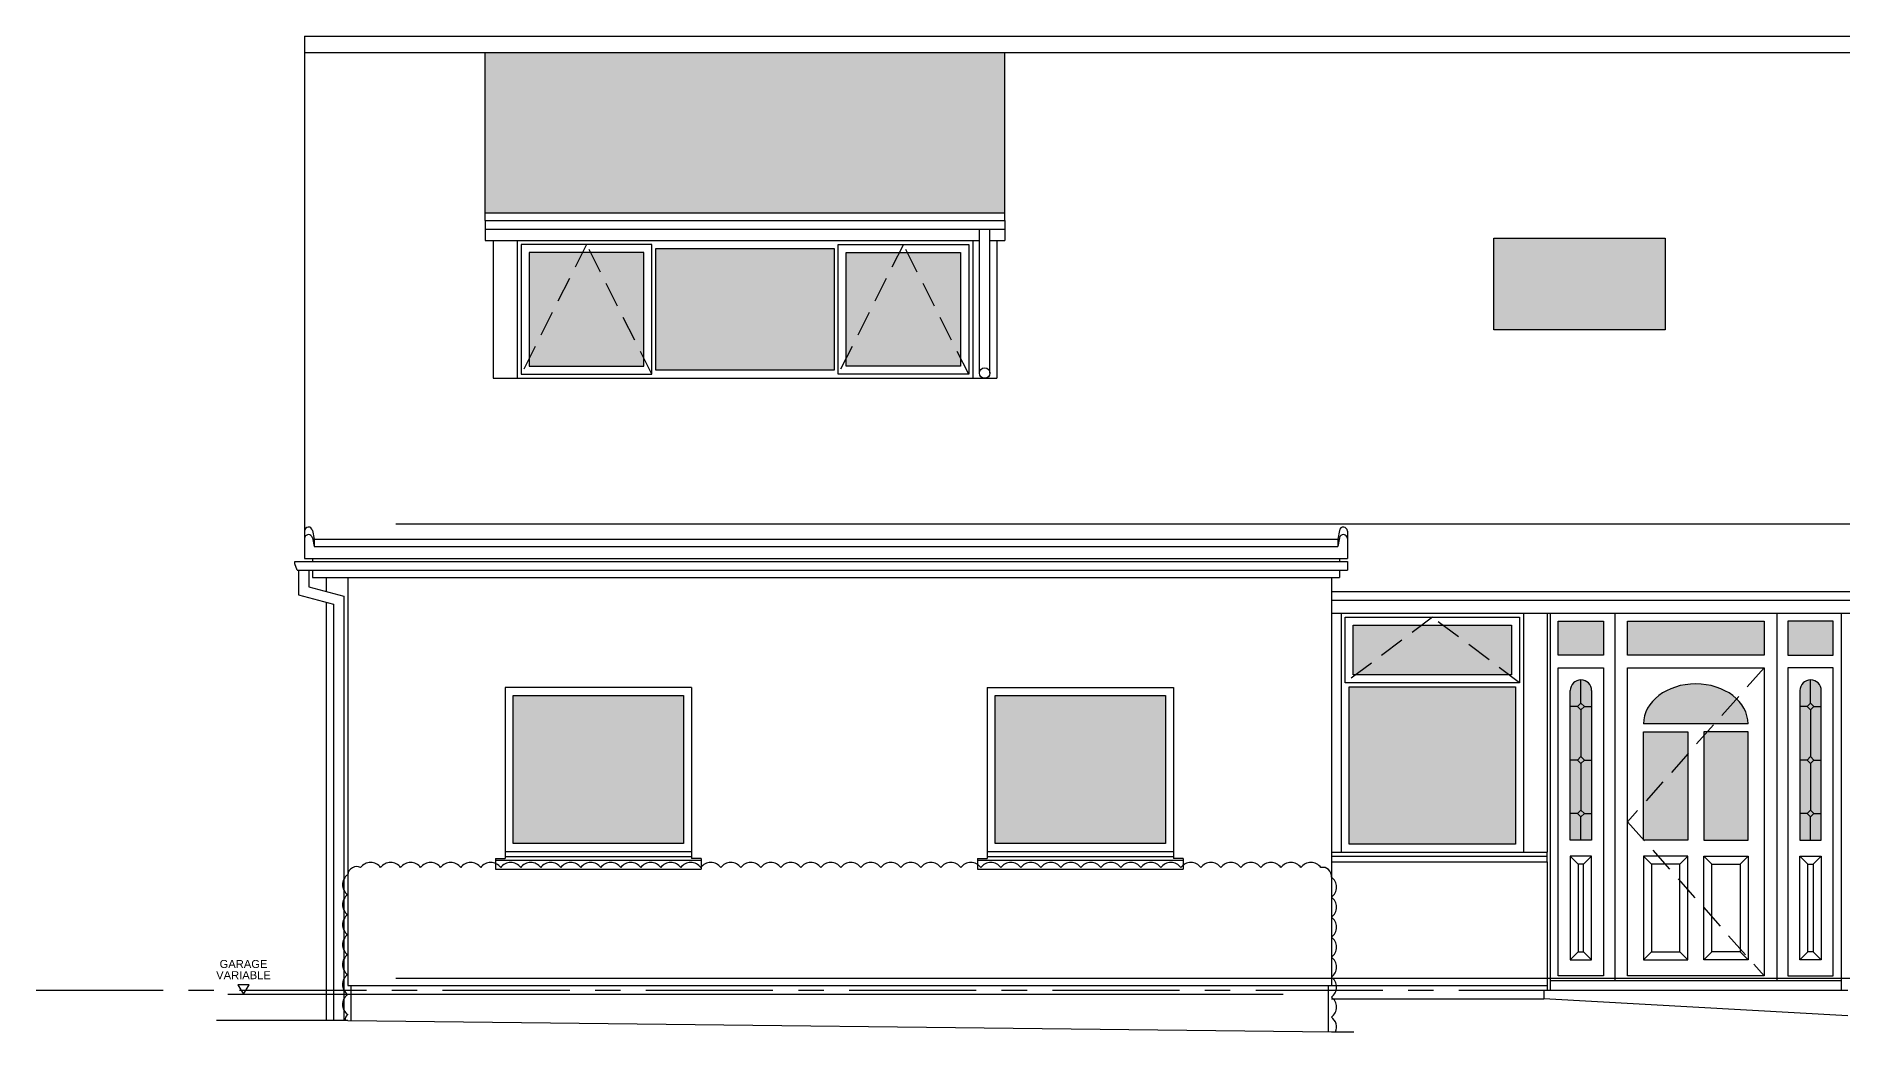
# Model space of a CAD drawing. Header units: millimetres. Extents: x 0 to 257100, y -5590 to 37493.
# Drawn here: x 158300 to 169589, y 13640 to 19866 of the extents above; entities that cross this region are included whole.
import ezdxf
from ezdxf.enums import TextEntityAlignment as Align

# ---------------------------------------------------------------- set-up
doc = ezdxf.new("R2010")
doc.units = ezdxf.units.MM
doc.header["$LTSCALE"] = 25
doc.header["$MEASUREMENT"] = 0
doc.linetypes.add('CENTER', pattern=[50.8, 31.75, -6.35, 6.35, -6.35])
doc.linetypes.add('DASHED2', pattern=[9.525, 6.35, -3.175])
for name, color, linetype in [('04 - Hatching', 252, 'Continuous'), ('08 - Levels', 8, 'CENTER'), ('20 - Existing Walls', 2, 'Continuous'), ('24 - Stair-Ramp', 1, 'Continuous'), ('31 - Windows', 1, 'Continuous'), ('32 - Doors', 1, 'Continuous'), ('43 - Floor Finish', 6, 'Continuous'), ('47 - Roof Finish', 70, 'Continuous'), ('52 -', 2, 'Continuous'), ('94 - Landscaping', 7, 'Continuous'), ('99 - Environment', 70, 'Continuous')]:
    doc.layers.add(name, color=color, linetype=linetype)
doc.layers.add('G-LVLS', color=1, linetype='Continuous', plot=False)
doc.styles.get("Standard").update_dxf_attribs({"font": 'arial.ttf'})

# ---------------------------------------------------------------- blocks, each defined once
blk = doc.blocks.new('LVL')
at = {"color": 0, "linetype": 'ByBlock'}
blk.add_lwpolyline([(-1.73, 3), (0, 0), (1.73, 3)], close=True, dxfattribs=at)
at = {"color": 0, "linetype": 'ByBlock', "lineweight": -2}
for tag, p in [('SPOTHEIGHT', (0, 5.98)), ('TEXT', (0, 9.48))]:
    blk.add_attdef(tag, text='', height=2.5, dxfattribs=at).set_placement(p, align=Align.MIDDLE_CENTER)

msp = doc.modelspace()

# ---------------------------------------------------------------- hatches: boundary and pattern name
at = {"layer": '04 - Hatching', "transparency": 33554687}
h = msp.add_hatch(dxfattribs=at)
h.set_pattern_fill('SPANISH', color=256, scale=99)
h.set_pattern_definition([(94.844, (162728.5097, 18770.2551), (118.8, -1425.6), [109.6878, -6924.6367]), (0, (162719.25, 18770.26), (118.8, 118.8), [33.0224, -85.7776]), (0, (162719.25, 18879.55), (118.8, 118.8), [42.285, -76.515]), (90, (162719.25, 18760.75), (-118.8, 118.8), [12.035, -106.765]), (90, (162761.53, 18760.75), (-118.8, 118.8), [11.88, -106.92]), (85.156, (162752.2697, 18770.2551), (118.8, 1425.6), [109.6878, -6924.6367]), (52.52382, (162752.8357, 18776.9333), (1544.4, 2019.6), [30.573, -4460.3183]), (18.435, (162771.437, 18801.196), (-118.8, 0), [29.886, -345.7925]), (341.565, (162799.79, 18810.647), (118.8, -1e-13), [30.054, -345.624]), (307.47618, (162709.5017, 18801.143), (-1544.4, 2019.6), [30.2865, -4460.6049]), (52.52382, (162761.532, 18772.631), (1544.4, 2019.6), [25.7778, -4465.1136]), (18.435, (162777.216, 18793.09), (-118.8, 0), [23.7947, -351.884]), (341.565, (162799.79, 18800.613), (118.8, -1e-13), [23.963, -351.716]), (307.47618, (162822.523, 18793.0354), (-1544.4, 2019.6), [25.5155, -4465.376])])
h.paths.add_polyline_path([(161105.5, 18760.8), (164351.5, 18760.8), (164351.5, 19763.3), (161105.5, 19763.3)])
at = {"layer": '04 - Hatching', "transparency": 33554534}
h = msp.add_hatch(color=256, dxfattribs=at)
h.dxf.hatch_style = 1
h.paths.add_polyline_path([(163360.4, 17802), (164076.5, 17802), (164076.5, 18514), (163360.4, 18514)])
h.paths.add_polyline_path([(162171.7, 17777), (163285.4, 17777), (163285.4, 18539), (162171.7, 18539)])
h.paths.add_polyline_path([(161380.5, 17802), (162096.7, 17802), (162096.7, 18514), (161380.5, 18514)])
h = msp.add_hatch(color=256, dxfattribs=at)
h.dxf.hatch_style = 1
h.paths.add_polyline_path([(168477.5, 18603), (167407.5, 18603), (167407.5, 18029.2), (168477.5, 18029.2)])
h = msp.add_hatch(color=256, dxfattribs=at)
h.dxf.hatch_style = 1
h.paths.add_polyline_path([(166529, 15873), (167518, 15873), (167518, 16182), (166529, 16182)])
h.paths.add_polyline_path([(166504, 14813), (167543, 14813), (167543, 15798), (166504, 15798)])
h = msp.add_hatch(color=256, dxfattribs=at)
h.dxf.hatch_style = 1
h.paths.add_polyline_path([(169245.3, 15995.2), (169528.5, 15995.2), (169528.5, 16207), (169245.3, 16207)])
h.paths.add_polyline_path([(168243, 15995.2), (169096, 15995.2), (169096, 16207), (168243, 16207)])
h.paths.add_polyline_path([(167810.5, 15995.2), (168093.8, 15995.2), (168093.8, 16207), (167810.5, 16207)])
edge = h.paths.add_edge_path()
edge.add_ellipse((168669.5, 15566), major_axis=(-326.5, 0), ratio=0.7656968, start_angle=180, end_angle=360)
edge.add_line((168343, 15566), (168996, 15566))
h.paths.add_polyline_path([(167973.3, 15673.9), (168018.8, 15673.9), (168018.8, 15774.4, 0.4142136), (167952.1, 15841), (167952.1, 15695.1)])
h.paths.add_polyline_path([(167885.5, 15673.9), (167930.9, 15673.9), (167952.1, 15695.1), (167952.1, 15841, 0.4142136), (167885.5, 15774.4)])
h.paths.add_polyline_path([(167930.9, 15673.9), (167885.5, 15673.9), (167885.5, 15339.8), (167930.9, 15339.8), (167952.1, 15361), (167952.1, 15652.7)])
h.paths.add_polyline_path([(168018.8, 15673.9), (167973.3, 15673.9), (167952.1, 15652.7), (167952.1, 15361), (167973.3, 15339.8), (168018.8, 15339.8)])
h.paths.add_polyline_path([(168018.8, 15339.8), (167973.3, 15339.8), (167952.1, 15318.5), (167952.1, 15026.8), (167973.3, 15005.6), (168018.8, 15005.6)])
h.paths.add_polyline_path([(167930.9, 15339.8), (167885.5, 15339.8), (167885.5, 15005.6), (167930.9, 15005.6), (167952.1, 15026.8), (167952.1, 15318.5)])
h.paths.add_polyline_path([(167930.9, 15005.6), (167885.5, 15005.6), (167885.5, 14838.5), (167952.1, 14838.5), (167952.1, 14984.4)])
h.paths.add_polyline_path([(167973.3, 15005.6), (167952.1, 14984.4), (167952.1, 14838.5), (168018.8, 14838.5), (168018.8, 15005.6)])
h.paths.add_polyline_path([(167952.1, 14984.4), (167973.3, 15005.6), (167952.1, 15026.8), (167930.9, 15005.6)])
h.paths.add_polyline_path([(167952.1, 15318.5), (167973.3, 15339.8), (167952.1, 15361), (167930.9, 15339.8)])
h.paths.add_polyline_path([(167952.1, 15652.7), (167973.3, 15673.9), (167952.1, 15695.1), (167930.9, 15673.9)])
h.paths.add_polyline_path([(168619.5, 15516), (168343, 15516), (168343, 14838.5), (168619.5, 14838.5)])
h.paths.add_polyline_path([(168996, 15516), (168719.5, 15516), (168719.5, 14838.5), (168996, 14838.5)])
h.paths.add_polyline_path([(169408.1, 15005.6), (169386.9, 14984.4), (169386.9, 14838.5), (169453.5, 14838.5), (169453.5, 15005.6)])
h.paths.add_polyline_path([(169365.7, 15005.6), (169386.9, 15026.8), (169386.9, 15318.5), (169365.7, 15339.8), (169320.3, 15339.8), (169320.3, 15005.6)])
h.paths.add_polyline_path([(169386.9, 14984.4), (169365.7, 15005.6), (169320.3, 15005.6), (169320.3, 14838.5), (169386.9, 14838.5)])
h.paths.add_polyline_path([(169386.9, 15026.8), (169408.1, 15005.6), (169453.5, 15005.6), (169453.5, 15339.8), (169408.1, 15339.8), (169386.9, 15318.5)])
h.paths.add_polyline_path([(169365.7, 15005.6), (169386.9, 14984.4), (169408.1, 15005.6), (169386.9, 15026.8)])
h.paths.add_polyline_path([(169408.1, 15673.9), (169386.9, 15652.7), (169386.9, 15361), (169408.1, 15339.8), (169453.5, 15339.8), (169453.5, 15673.9)])
h.paths.add_polyline_path([(169386.9, 15652.7), (169365.7, 15673.9), (169320.3, 15673.9), (169320.3, 15339.8), (169365.7, 15339.8), (169386.9, 15361)])
h.paths.add_polyline_path([(169365.7, 15339.8), (169386.9, 15318.5), (169408.1, 15339.8), (169386.9, 15361)])
h.paths.add_polyline_path([(169386.9, 15695.1), (169408.1, 15673.9), (169453.5, 15673.9), (169453.5, 15774.4, 0.4142136), (169386.9, 15841)])
h.paths.add_polyline_path([(169365.7, 15673.9), (169386.9, 15695.1), (169386.9, 15841, 0.4142136), (169320.3, 15774.4), (169320.3, 15673.9)])
h.paths.add_polyline_path([(169365.7, 15673.9), (169386.9, 15652.7), (169408.1, 15673.9), (169386.9, 15695.1)])
h = msp.add_hatch(color=256, dxfattribs=at)
h.dxf.hatch_style = 1
h.paths.add_polyline_path([(162345, 15744), (161280, 15744), (161280, 14818), (162345, 14818)])
h.paths.add_polyline_path([(165356, 15744), (164292, 15744), (164292, 14818), (165356, 14818)])

# ---------------------------------------------------------------- linework, layer by layer
at = {"layer": '08 - Levels'}
msp.add_line((158300, 13900), (179000, 13900), dxfattribs=at)
at = {"layer": '20 - Existing Walls'}
for p, q in [((161155.5, 18589), (161155.5, 17727)), ((161305.5, 18589), (161305.5, 17727)), ((164151.5, 18589), (164151.5, 17727)), ((164301.5, 18589), (164301.5, 17727)), ((160247, 16480), (160247, 13931)), ((166392.5, 16480), (166392.5, 13931)), ((166454, 16257), (166454, 14763)), ((167593, 16257), (167593, 14763)), ((167740.5, 16257), (167740.5, 14763)), ((161230, 15794), (161230, 14725)), ((162395, 15794), (161230, 15794)), ((162395, 15794), (162395, 14725)), ((164242, 15794), (164242, 14725)), ((164242, 15794), (165406, 15794)), ((165406, 15794), (165406, 14725)), ((167740.5, 14703), (167740.5, 13900)), ((160247, 13931), (167740.5, 13931)), ((160267, 13931), (160267, 13712)), ((166372.5, 13931), (166372.5, 13640))]:
    msp.add_line(p, q, dxfattribs=at)
at = {"layer": '24 - Stair-Ramp'}
for q in [(167719.5, 13846), (169619.5, 13900)]:
    msp.add_line((167719.5, 13900), q, dxfattribs=at)
at = {"layer": '31 - Windows', "linetype": 'DASHED2'}
for p, q in [((161738.6, 18564), (161330.5, 17752)), ((162146.7, 17752), (161738.6, 18564)), ((163718.4, 18564), (163310.4, 17752)), ((164126.5, 17752), (163718.4, 18564)), ((167023.5, 16232), (166479, 15823)), ((167568, 15823), (167023.5, 16232)), ((169096, 15916), (168243, 14953.5)), ((168243, 14953.5), (169096, 13991))]:
    msp.add_line(p, q, dxfattribs=at)
at = {"layer": '31 - Windows'}
for p, q in [((167952.1, 15695.1), (167952.1, 15841)), ((169386.9, 15695.1), (169386.9, 15841)), ((167885.5, 14838.5), (167885.5, 15774.4)), ((168018.8, 15774.4), (168018.8, 14838.5)), ((169320.3, 15774.4), (169320.3, 14838.5)), ((169453.5, 14838.5), (169453.5, 15774.4)), ((167930.9, 15673.9), (167885.5, 15673.9)), ((167952.1, 15652.7), (167952.1, 15361)), ((167973.3, 15673.9), (168018.8, 15673.9)), ((169365.7, 15673.9), (169320.3, 15673.9)), ((169386.9, 15652.7), (169386.9, 15361)), ((169408.1, 15673.9), (169453.5, 15673.9)), ((168996, 15566), (168343, 15566)), ((167930.9, 15339.8), (167885.5, 15339.8)), ((167952.1, 15318.5), (167952.1, 15026.8)), ((167973.3, 15339.8), (168018.8, 15339.8)), ((169365.7, 15339.8), (169320.3, 15339.8)), ((169386.9, 15318.5), (169386.9, 15026.8)), ((169408.1, 15339.8), (169453.5, 15339.8)), ((167930.9, 15005.6), (167885.5, 15005.6)), ((167952.1, 14838.5), (167952.1, 14984.4)), ((167973.3, 15005.6), (168018.8, 15005.6)), ((169365.7, 15005.6), (169320.3, 15005.6)), ((169386.9, 14838.5), (169386.9, 14984.4)), ((169408.1, 15005.6), (169453.5, 15005.6)), ((168018.8, 14838.5), (167885.5, 14838.5)), ((169320.3, 14838.5), (169453.5, 14838.5)), ((161170, 14725), (161170, 14658)), ((161170, 14725), (161230, 14725)), ((161170, 14713), (162455, 14713)), ((161230, 14768), (162395, 14768)), ((161230, 14737), (162395, 14737)), ((162455, 14725), (162395, 14725)), ((162455, 14725), (162455, 14658)), ((164182, 14725), (164182, 14658)), ((164182, 14725), (164242, 14725)), ((164182, 14713), (165466, 14713)), ((164242, 14768), (165406, 14768)), ((164242, 14737), (165406, 14737)), ((165466, 14725), (165406, 14725)), ((165466, 14725), (165466, 14658)), ((166392.5, 14763), (167740.5, 14763)), ((166392.5, 14739), (167740.5, 14739)), ((166392.5, 14703), (167740.5, 14703)), ((167740.5, 14703), (167740.5, 14763)), ((161170, 14658), (162455, 14658)), ((164182, 14658), (165466, 14658))]:
    msp.add_line(p, q, dxfattribs=at)
for points in [[(161330.5, 17752), (162146.7, 17752), (162146.7, 18564), (161330.5, 18564)], [(161380.5, 17802), (162096.7, 17802), (162096.7, 18514), (161380.5, 18514)], [(163285.4, 17777), (162171.7, 17777), (162171.7, 18539), (163285.4, 18539)], [(164126.5, 17752), (163310.4, 17752), (163310.4, 18564), (164126.5, 18564)], [(164076.5, 17802), (163360.4, 17802), (163360.4, 18514), (164076.5, 18514)], [(167407.5, 18603), (168477.5, 18603), (168477.5, 18029.2), (167407.5, 18029.2)], [(167568, 15823), (166479, 15823), (166479, 16232), (167568, 16232)], [(167518, 15873), (166529, 15873), (166529, 16182), (167518, 16182)], [(168093.8, 15995.2), (167810.5, 15995.2), (167810.5, 16207), (168093.8, 16207)], [(169096, 15995.2), (168243, 15995.2), (168243, 16207), (169096, 16207)], [(169245.3, 15995.2), (169528.5, 15995.2), (169528.5, 16207), (169245.3, 16207)], [(168093.8, 13991), (167810.5, 13991), (167810.5, 15916), (168093.8, 15916)], [(169245.3, 13991), (169528.5, 13991), (169528.5, 15916), (169245.3, 15916)], [(161280, 15744), (162345, 15744), (162345, 14818), (161280, 14818)], [(164292, 15744), (165356, 15744), (165356, 14818), (164292, 14818)], [(167543, 14813), (166504, 14813), (166504, 15798), (167543, 15798)], [(167952.1, 15652.7), (167973.3, 15673.9), (167952.1, 15695.1), (167930.9, 15673.9)], [(169386.9, 15652.7), (169365.7, 15673.9), (169386.9, 15695.1), (169408.1, 15673.9)], [(168343, 15516), (168619.5, 15516), (168619.5, 14838.5), (168343, 14838.5)], [(168996, 15516), (168719.5, 15516), (168719.5, 14838.5), (168996, 14838.5)], [(167952.1, 15318.5), (167973.3, 15339.8), (167952.1, 15361), (167930.9, 15339.8)], [(169386.9, 15318.5), (169365.7, 15339.8), (169386.9, 15361), (169408.1, 15339.8)], [(167952.1, 14984.4), (167973.3, 15005.6), (167952.1, 15026.8), (167930.9, 15005.6)], [(169386.9, 14984.4), (169365.7, 15005.6), (169386.9, 15026.8), (169408.1, 15005.6)]]:
    msp.add_lwpolyline(points, close=True, dxfattribs=at)
for centre in [(167952.1, 15774.4), (169386.9, 15774.4)]:
    msp.add_arc(centre, 66.6, 0, 180, dxfattribs=at)
msp.add_ellipse((168669.5, 15566), major_axis=(-326.5, 0), ratio=0.7656968, start_param=3.1415927, end_param=6.2831853, dxfattribs=at)
at = {"layer": '32 - Doors'}
for p, q in [((167760.5, 16257), (167760.5, 13900)), ((168163.8, 16257), (168163.8, 13961)), ((169175.3, 16257), (169175.3, 13961)), ((169578.5, 16257), (169578.5, 13900)), ((167885.5, 14738.5), (167935.5, 14688.5)), ((168018.8, 14738.5), (167968.8, 14688.5)), ((168343, 14738.5), (168393, 14688.5)), ((168619.5, 14738.5), (168569.5, 14688.5)), ((168719.5, 14738.5), (168769.5, 14688.5)), ((168996, 14738.5), (168946, 14688.5)), ((169320.3, 14738.5), (169370.3, 14688.5)), ((169453.5, 14738.5), (169403.5, 14688.5)), ((167935.5, 14141), (167885.5, 14091)), ((167968.8, 14141), (168018.8, 14091)), ((168393, 14141), (168343, 14091)), ((168569.5, 14141), (168619.5, 14091)), ((168769.5, 14141), (168719.5, 14091)), ((168946, 14141), (168996, 14091)), ((169370.3, 14141), (169320.3, 14091)), ((169403.5, 14141), (169453.5, 14091)), ((167760.5, 13961), (169578.5, 13961))]:
    msp.add_line(p, q, dxfattribs=at)
for points in [[(169096, 13991), (168243, 13991), (168243, 15916), (169096, 15916)], [(167885.5, 14091), (168018.8, 14091), (168018.8, 14738.5), (167885.5, 14738.5)], [(167935.5, 14141), (167968.8, 14141), (167968.8, 14688.5), (167935.5, 14688.5)], [(168343, 14091), (168619.5, 14091), (168619.5, 14738.5), (168343, 14738.5)], [(168393, 14141), (168569.5, 14141), (168569.5, 14688.5), (168393, 14688.5)], [(168996, 14091), (168719.5, 14091), (168719.5, 14738.5), (168996, 14738.5)], [(168946, 14141), (168769.5, 14141), (168769.5, 14688.5), (168946, 14688.5)], [(169453.5, 14091), (169320.3, 14091), (169320.3, 14738.5), (169453.5, 14738.5)], [(169403.5, 14141), (169370.3, 14141), (169370.3, 14688.5), (169403.5, 14688.5)]]:
    msp.add_lwpolyline(points, close=True, dxfattribs=at)
at = {"layer": '43 - Floor Finish'}
for p, q in [((160547, 16817), (174592.5, 16817)), ((160547, 13975), (174592.5, 13975)), ((159497, 13875), (166092, 13875))]:
    msp.add_line(p, q, dxfattribs=at)
at = {"layer": '47 - Roof Finish'}
for p, q in [((159977, 19866), (175132, 19866)), ((159977, 19866), (159977, 16599)), ((159977, 19763.3), (175132, 19763.3)), ((161105.5, 18714), (161105.5, 19763.3)), ((164351.5, 18714), (164351.5, 19763.3)), ((161105.5, 18760.8), (164351.5, 18760.8)), ((161105.5, 18659), (161105.5, 18589)), ((164351.5, 18659), (164351.5, 18589)), ((161105.5, 18589), (164194, 18589)), ((164259, 18589), (164351.5, 18589)), ((161155.5, 17727), (164301.5, 17727)), ((160026.6, 16775.3), (160036.2, 16721)), ((160026.6, 16728.3), (160036.2, 16674)), ((160036.2, 16721), (166433.3, 16721)), ((160036.2, 16721), (160036.2, 16674)), ((166442.9, 16775.3), (166433.3, 16721)), ((166442.9, 16728.3), (166433.3, 16674)), ((166433.3, 16721), (166433.3, 16674)), ((166492.5, 16771), (166492.5, 16599)), ((159977, 16599), (166492.5, 16599)), ((160027, 16599), (160027, 16581)), ((160036.2, 16674), (166433.3, 16674)), ((166442.5, 16599), (166442.5, 16581)), ((160027, 16526), (160027, 16480)), ((166442.5, 16526), (166442.5, 16480)), ((160027, 16480), (166442.5, 16480)), ((166392.5, 16257), (171239, 16257))]:
    msp.add_line(p, q, dxfattribs=at)
for centre, start, end in [((160002, 16771), 10, 180), ((160002, 16724), 10, 180), ((166467.5, 16771), 0, 170), ((166467.5, 16724), 0, 170)]:
    msp.add_arc(centre, 25, start, end, dxfattribs=at)
at = {"layer": '52 -'}
for p, q in [((161105.5, 18714), (161105.5, 18659)), ((161105.5, 18714), (164351.5, 18714)), ((161105.5, 18659), (164351.5, 18659)), ((164194, 17759.5), (164194, 18659)), ((164259, 17759.5), (164259, 18659)), ((164351.5, 18714), (164351.5, 18659)), ((159917, 16581), (166492.5, 16581)), ((159917, 16566), (159917, 16581)), ((159931.6, 16526), (159917, 16566)), ((159931.6, 16526), (166492.5, 16526)), ((159939.5, 16526), (159939.5, 16373.3)), ((160004.5, 16526), (160004.5, 16423.1)), ((166492.5, 16581), (166492.5, 16526)), ((159939.5, 16373.3), (160157, 16315)), ((160004.5, 16423.1), (160222, 16364.9)), ((160112, 16480), (160112, 16394.3)), ((166392.5, 16394), (175132, 16394)), ((160112, 16327), (160112, 13712)), ((160157, 16315), (160157, 13712)), ((160222, 16364.9), (160222, 13712)), ((166392.5, 16339), (175132, 16339))]:
    msp.add_line(p, q, dxfattribs=at)
msp.add_circle((164226.5, 17759.5), 32.5, dxfattribs=at)
at = {"layer": '94 - Landscaping'}
for p, q in [((166392.5, 13846), (167719.5, 13846)), ((169619.5, 13741), (167719.5, 13846)), ((160247, 13712), (159427, 13712)), ((160247, 13712), (166392.5, 13640)), ((166392.5, 13640), (166532.5, 13640))]:
    msp.add_line(p, q, dxfattribs=at)
at = {"layer": '99 - Environment'}
msp.add_lwpolyline([(166418.9, 13640, 0.3547295), (166392.5, 13732.5, 0.5205671), (166392.5, 13857.5, 0.5205671), (166392.5, 13982.5, 0.5205671), (166392.5, 14107.5, 0.5205671), (166392.5, 14232.5, 0.5205671), (166392.5, 14357.5, 0.5205671), (166392.5, 14482.5, 0.5205671), (166392.5, 14607.5, 0.5205671), (166327.5, 14667.5, 0.5205671), (166202.5, 14667.5, 0.5205671), (166077.5, 14667.5, 0.5205671), (165952.5, 14667.5, 0.5205671), (165827.5, 14667.5, 0.5205671), (165702.5, 14667.5, 0.5205671), (165577.5, 14667.5, 0.5205671), (165452.5, 14667.5, 0.5205671), (165327.5, 14667.5, 0.5205671), (165202.5, 14667.5, 0.5205671), (165077.5, 14667.5, 0.5205671), (164952.5, 14667.5, 0.5205671), (164827.5, 14667.5, 0.5205671), (164702.5, 14667.5, 0.5205671), (164577.5, 14667.5, 0.5205671), (164452.5, 14667.5, 0.5205671), (164327.5, 14667.5, 0.5205671), (164202.5, 14667.5, 0.5205671), (164077.5, 14667.5, 0.5205671), (163952.5, 14667.5, 0.5205671), (163827.5, 14667.5, 0.5205671), (163702.5, 14667.5, 0.5205671), (163577.5, 14667.5, 0.5205671), (163452.5, 14667.5, 0.5205671), (163327.5, 14667.5, 0.5205671), (163202.5, 14667.5, 0.5205671), (163077.5, 14667.5, 0.5205671), (162952.5, 14667.5, 0.5205671), (162827.5, 14667.5, 0.5205671), (162702.5, 14667.5, 0.5205671), (162577.5, 14667.5, 0.5205671), (162452.5, 14667.5, 0.5205671), (162327.5, 14667.5, 0.5205671), (162202.5, 14667.5, 0.5205671), (162077.5, 14667.5, 0.5205671), (161952.5, 14667.5, 0.5205671), (161827.5, 14667.5, 0.5205671), (161702.5, 14667.5, 0.5205671), (161577.5, 14667.5, 0.5205671), (161452.5, 14667.5, 0.5205671), (161327.5, 14667.5, 0.5205671), (161202.5, 14667.5, 0.5205671), (161077.5, 14667.5, 0.5205671), (160952.5, 14667.5, 0.5205671), (160827.5, 14667.5, 0.5205671), (160702.5, 14667.5, 0.5205671), (160577.5, 14667.5, 0.5205671), (160452.5, 14667.5, 0.5205671), (160327.5, 14667.5, 0.5205671), (160247, 14623, 0.5205671), (160247, 14498, 0.5205671), (160247, 14373, 0.5205671), (160247, 14248, 0.5205671), (160247, 14123, 0.5205671), (160247, 13998, 0.5205671), (160247, 13873, 0.5205671), (160247, 13748, 0.2555948), (160229.2, 13712)], format="xyb", dxfattribs=at)

# ---------------------------------------------------------------- block references
at = {"layer": 'G-LVLS', "xscale": 20, "yscale": 20, "zscale": 20}
msp.add_blockref('LVL', (159595.7, 13875), dxfattribs=at).add_auto_attribs({'TEXT': 'GARAGE', 'SPOTHEIGHT': 'VARIABLE'})

doc.saveas('drawing.dxf')
